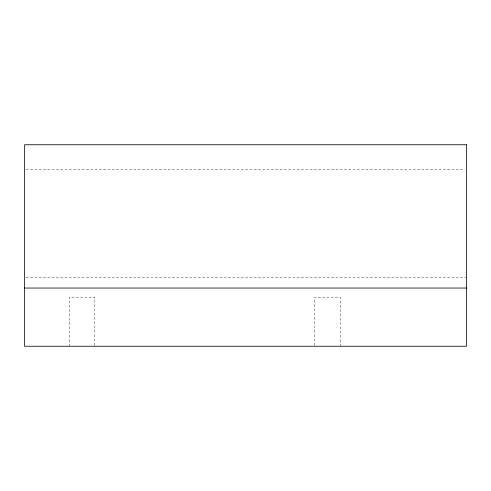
<?xml version="1.0" encoding="UTF-8"?>
<svg xmlns="http://www.w3.org/2000/svg" width="491" height="491" viewBox="0 0 491 491"><rect width="100%" height="100%" fill="white"/><g stroke="black" fill="none" stroke-linecap="round" stroke-linejoin="round"><path stroke-width="0.37" stroke-dasharray="2.46 1.84" d="M26.084 169.499L464.916 169.499M26.084 277.519L466.45 277.519M340.245 346.259L340.245 297.159L314.749 297.159L314.749 346.259M94.745 345.492L94.745 297.159L69.249 297.159L69.249 346.259"/><path stroke-width="0.74" d="M24.55 288.045L466.45 288.045M466.45 144.741L24.55 144.741L24.55 346.259L466.45 346.259L466.45 144.741"/></g></svg>
